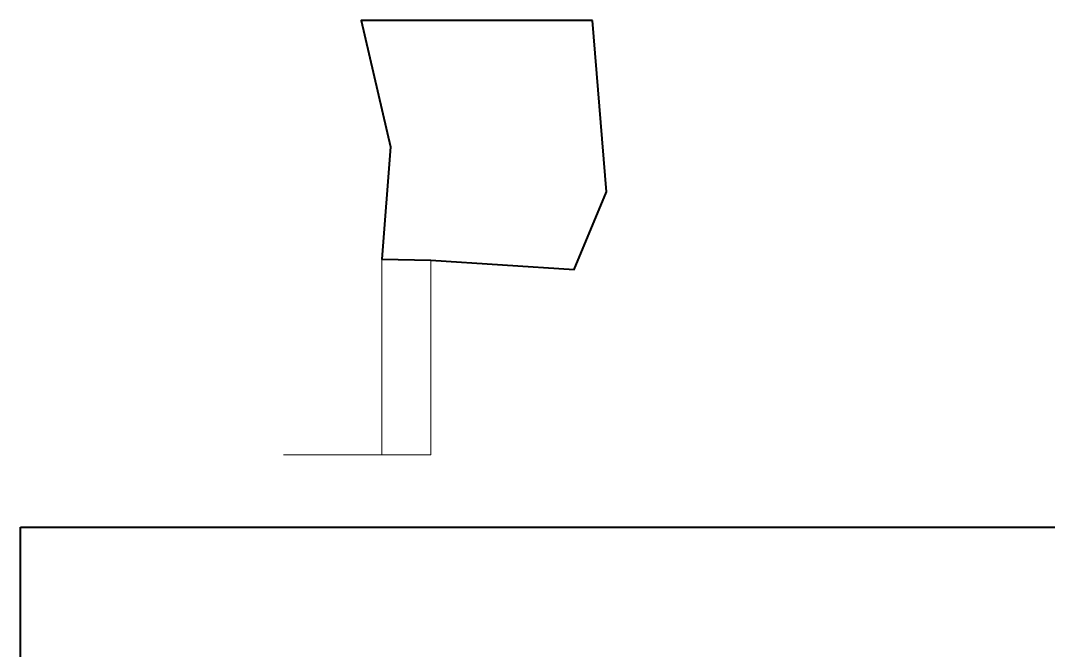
# Model space of a CAD drawing. Header units: inches. Extents: x 141029 to 166402, y -23568 to -18036.
# Drawn here: x 148053 to 149813, y -19429 to -18351 of the extents above; entities that cross this region are included whole.
import ezdxf

# ---------------------------------------------------------------- set-up
doc = ezdxf.new("R2010")
doc.units = ezdxf.units.IN
doc.header["$LTSCALE"] = 0.5
doc.header["$MEASUREMENT"] = 0
doc.layers.add('Annotate-Lite.w', color=177, linetype='Continuous', lineweight=9)
doc.layers.add('wall', color=1, linetype='Continuous', lineweight=40)

msp = doc.modelspace()

# ---------------------------------------------------------------- linework, layer by layer
at = {"layer": 'Annotate-Lite.w'}
for p, q in [((148636.1, -18350.5), (149032.1, -18350.5)), ((148636.1, -18350.5), (148686.2, -18566.8)), ((149032.1, -18350.5), (149056.3, -18643.5)), ((148671.3, -18759.2), (148686.2, -18566.8)), ((149056.3, -18643.5), (149000.8, -18776.4)), ((148671.3, -18759.2), (148671.3, -19093.9)), ((148755.3, -18760.9), (148671.3, -18759.2)), ((148755.3, -18760.9), (149000.8, -18776.4)), ((148755.3, -18760.9), (148755.3, -19093.9)), ((148755.3, -19093.9), (148503, -19093.9))]:
    msp.add_line(p, q, dxfattribs=at)
at = {"layer": 'wall'}
msp.add_lwpolyline([(149032.1, -18350.5), (148636.1, -18350.5), (148686.2, -18566.8), (148671.3, -18759.2), (148755.3, -18760.9), (149000.8, -18776.4), (149056.3, -18643.5)], close=True, dxfattribs=at)
at = {"layer": 'wall', "color": 3}
msp.add_lwpolyline([(148053, -19217.6), (151572.6, -19217.6), (151572.6, -20589.5), (148053, -20589.5)], close=True, dxfattribs=at)

doc.saveas('drawing.dxf')
